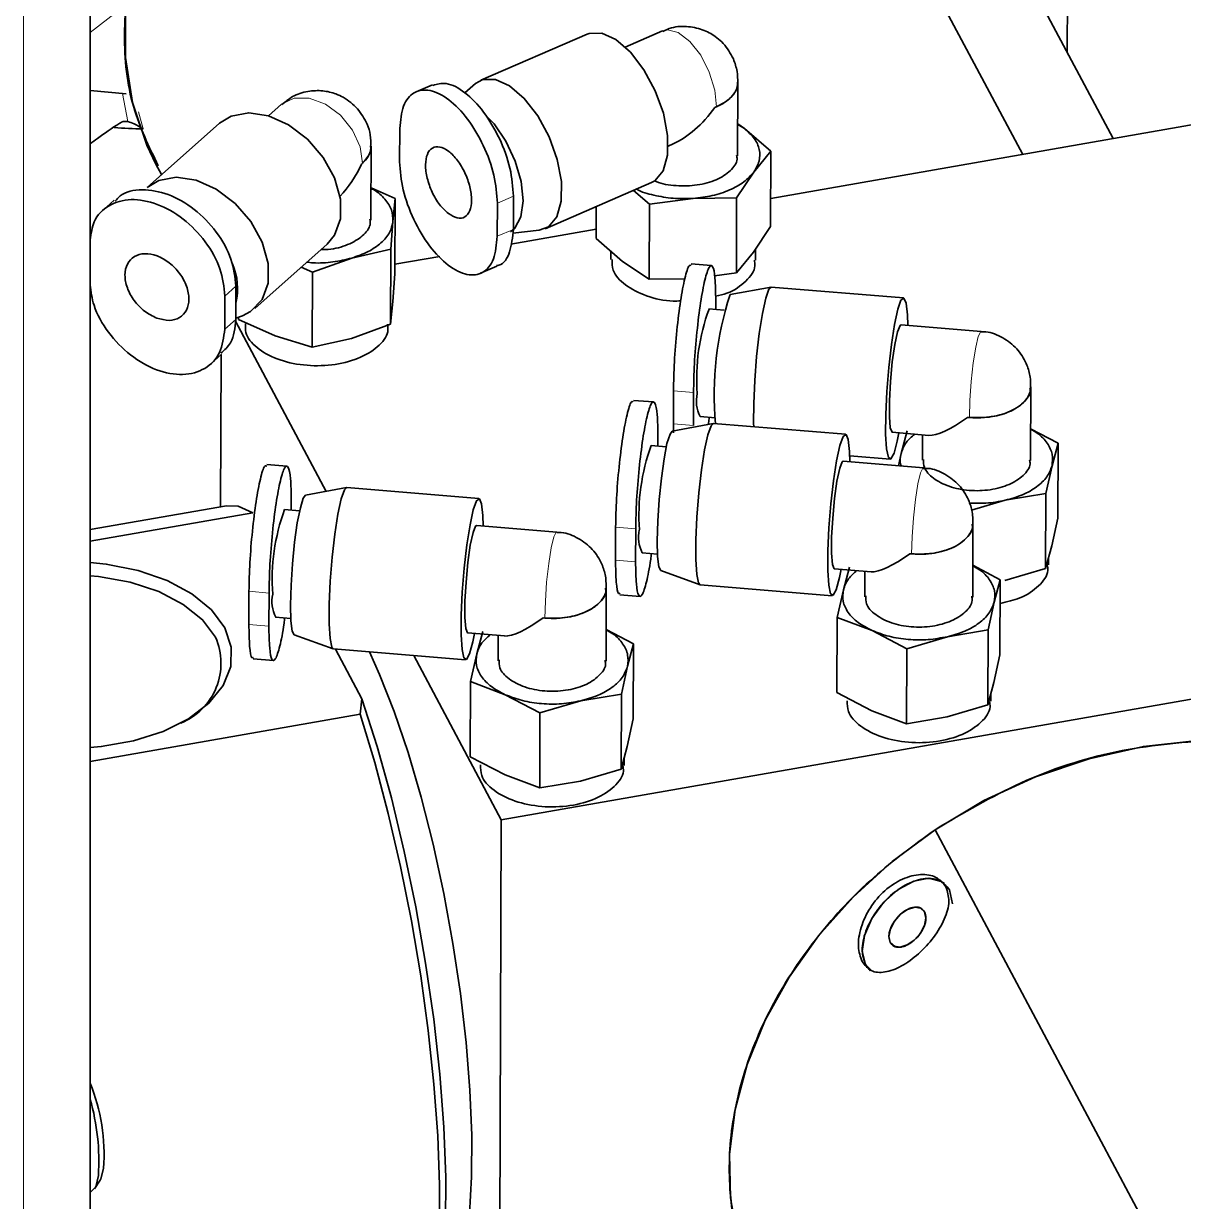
# Paper-space layout 'Blatt1' of a CAD drawing. Header units: millimetres. Extents: x 0 to 1189, y 0 to 841.
# Drawn here: x 1101.98 to 1114.16, y 517.33 to 529.7 of the extents above; entities that cross this region are included whole.
import ezdxf

# ---------------------------------------------------------------- set-up
doc = ezdxf.new("R2010")
doc.units = ezdxf.units.MM

psp = doc.layouts.new('Blatt1')

# ---------------------------------------------------------------- linework, layer by layer
at = {"color": 7, "linetype": 'Continuous', "lineweight": 35}
for p, q in [((1102.677, 348.096), (1102.677, 627.189)), ((1109.501, 533.903), (1112.473, 528.327)), ((1113.424, 528.493), (1111.311, 532.459)), ((1112.941, 529.4), (1112.944, 530.287)), ((1107.898, 529.591), (1106.781, 529.106)), ((1108.688, 529.625), (1108.298, 529.455)), ((1109.478, 528.312), (1109.48, 529.088)), ((1103.055, 528.965), (1102.677, 528.999)), ((1106.274, 529.06), (1106.103, 528.986)), ((1106.726, 529.072), (1106.613, 528.974)), ((1104.686, 528.854), (1104.549, 528.733)), ((1109.239, 528.82), (1109.255, 528.827)), ((1109.826, 527.863), (1115.142, 528.794)), ((1104.036, 528.656), (1103.275, 527.98)), ((1105.928, 528.251), (1105.929, 528.598)), ((1109.549, 528.6), (1109.479, 528.647)), ((1109.549, 528.6), (1109.479, 528.641)), ((1109.828, 528.36), (1109.549, 528.6)), ((1105.626, 527.638), (1105.629, 528.414)), ((1108.749, 528.415), (1108.801, 528.438)), ((1109.648, 528.142), (1109.828, 528.36)), ((1109.825, 527.571), (1109.828, 528.36)), ((1103.368, 528.226), (1103.427, 528.115)), ((1105.527, 528.226), (1105.537, 528.236)), ((1109.468, 527.87), (1109.648, 528.142)), ((1105.881, 527.863), (1105.627, 527.976)), ((1107.457, 527.547), (1108.574, 528.031)), ((1102.93, 527.846), (1102.814, 527.743)), ((1105.858, 527.624), (1105.881, 527.863)), ((1105.879, 527.074), (1105.881, 527.863)), ((1107.123, 527.54), (1107.124, 527.888)), ((1108.386, 527.949), (1108.551, 527.806)), ((1108.551, 527.806), (1109.01, 527.865)), ((1109.01, 527.865), (1109.468, 527.87)), ((1109.465, 527.082), (1109.468, 527.87)), ((1106.955, 527.814), (1106.953, 527.467)), ((1107.991, 527.444), (1107.993, 527.779)), ((1108.549, 527.018), (1108.551, 527.806)), ((1105.835, 527.331), (1105.858, 527.624)), ((1107.097, 527.386), (1107.992, 527.542)), ((1107.116, 527.5), (1107.395, 527.53)), ((1109.825, 527.571), (1109.645, 527.299)), ((1104.405, 526.709), (1105.165, 527.385)), ((1108.27, 527.204), (1107.991, 527.444)), ((1105.012, 527.09), (1105.424, 527.238)), ((1105.424, 527.238), (1105.835, 527.331)), ((1105.832, 526.543), (1105.835, 527.331)), ((1105.879, 527.173), (1106.35, 527.255)), ((1108.147, 527.31), (1108.147, 527.223)), ((1109.645, 527.299), (1109.465, 527.082)), ((1109.667, 527.217), (1109.667, 527.334)), ((1104.893, 527.144), (1105.012, 527.09)), ((1106.778, 527.079), (1106.949, 527.153)), ((1108.549, 527.018), (1108.27, 527.204)), ((1109.202, 527.16), (1108.99, 527.177)), ((1105.01, 526.302), (1105.012, 527.09)), ((1105.879, 527.074), (1105.855, 526.781)), ((1108.923, 527.022), (1108.549, 527.018)), ((1109.465, 527.082), (1109.235, 527.052)), ((1104.207, 526.595), (1104.208, 526.942)), ((1109.829, 526.934), (1109.399, 526.855)), ((1111.219, 526.82), (1109.832, 526.934)), ((1104.092, 526.84), (1104.091, 526.493)), ((1105.855, 526.781), (1105.832, 526.543)), ((1109.248, 526.798), (1109.248, 526.698)), ((1104.207, 526.606), (1104.276, 526.632)), ((1104.234, 526.593), (1104.234, 526.616)), ((1109.336, 526.691), (1109.177, 526.704)), ((1105.157, 524.788), (1104.203, 526.577)), ((1104.622, 526.421), (1104.234, 526.593)), ((1105.832, 526.543), (1105.421, 526.395)), ((1112.037, 526.468), (1111.196, 526.538)), ((1105.01, 526.302), (1104.622, 526.421)), ((1105.421, 526.395), (1105.01, 526.302)), ((1103.942, 526.125), (1104.058, 526.228)), ((1104.053, 526.224), (1104.047, 524.626)), ((1112.555, 525.111), (1112.558, 525.887)), ((1108.595, 525.727), (1108.383, 525.744)), ((1108.804, 525.845), (1108.803, 525.498)), ((1109.013, 525.48), (1109.015, 525.828)), ((1109.222, 525.501), (1108.792, 525.422)), ((1108.803, 525.498), (1108.806, 525.404)), ((1109.084, 525.574), (1109.243, 525.561)), ((1110.612, 525.387), (1109.225, 525.501)), ((1111.893, 525.565), (1111.913, 525.564)), ((1108.641, 525.365), (1108.641, 525.265)), ((1111.102, 525.408), (1111.487, 525.376)), ((1111.259, 525.424), (1111.196, 525.187)), ((1111.422, 525.382), (1111.421, 525.115)), ((1112.844, 525.293), (1112.556, 525.445)), ((1108.729, 525.257), (1108.57, 525.271)), ((1112.781, 525.057), (1112.844, 525.293)), ((1112.841, 524.505), (1112.844, 525.293)), ((1110.657, 525.16), (1111.079, 525.126)), ((1111.196, 525.187), (1111.167, 525.057)), ((1104.743, 525.053), (1104.531, 525.07)), ((1111.43, 525.035), (1110.588, 525.104)), ((1112.717, 524.766), (1112.781, 525.057)), ((1105.37, 524.827), (1104.94, 524.748)), ((1106.76, 524.713), (1105.373, 524.827)), ((1112.289, 524.694), (1112.717, 524.766)), ((1112.714, 523.978), (1112.717, 524.766)), ((1104.11, 524.637), (1102.677, 524.387)), ((1104.789, 524.691), (1104.789, 524.591)), ((1111.936, 524.59), (1112.289, 524.694)), ((1102.677, 524.264), (1104.386, 524.563)), ((1104.877, 524.584), (1104.718, 524.597)), ((1112.841, 524.505), (1112.778, 524.214)), ((1107.579, 524.361), (1106.737, 524.43)), ((1108.197, 524.412), (1108.196, 524.064)), ((1108.406, 524.047), (1108.408, 524.394)), ((1111.948, 523.677), (1111.95, 524.453)), ((1108.477, 524.141), (1108.636, 524.128)), ((1111.286, 524.132), (1111.306, 524.131)), ((1112.778, 524.214), (1112.714, 523.978)), ((1112.237, 523.86), (1111.949, 524.011)), ((1112.744, 524.016), (1112.744, 524.091)), ((1108.671, 523.955), (1109.083, 523.807)), ((1110.495, 523.975), (1110.88, 523.943)), ((1110.652, 523.991), (1110.589, 523.754)), ((1110.815, 523.948), (1110.814, 523.681)), ((1112.714, 523.978), (1112.286, 523.851)), ((1108.096, 523.003), (1108.099, 523.779)), ((1109.085, 523.807), (1110.472, 523.692)), ((1110.589, 523.754), (1110.525, 523.463)), ((1112.173, 523.624), (1112.237, 523.86)), ((1112.234, 523.072), (1112.237, 523.86)), ((1104.345, 523.738), (1104.344, 523.39)), ((1104.554, 523.373), (1104.556, 523.72)), ((1108.242, 523.702), (1108.454, 523.685)), ((1112.11, 523.333), (1112.173, 523.624)), ((1104.625, 523.467), (1104.784, 523.454)), ((1107.434, 523.458), (1107.454, 523.457)), ((1110.522, 522.675), (1110.525, 523.463)), ((1110.525, 523.463), (1110.89, 523.326)), ((1104.82, 523.281), (1105.231, 523.133)), ((1106.644, 523.301), (1107.028, 523.269)), ((1106.8, 523.317), (1106.737, 523.08)), ((1106.963, 523.274), (1106.963, 523.008)), ((1106.996, 521.336), (1118.083, 523.276)), ((1108.385, 523.186), (1108.097, 523.337)), ((1110.89, 523.326), (1111.254, 523.135)), ((1111.254, 523.135), (1111.682, 523.261)), ((1111.682, 523.261), (1112.11, 523.333)), ((1112.107, 522.544), (1112.11, 523.333)), ((1108.322, 522.95), (1108.385, 523.186)), ((1108.382, 522.398), (1108.385, 523.186)), ((1104.39, 523.028), (1104.602, 523.011)), ((1105.234, 523.133), (1106.62, 523.018)), ((1105.532, 522.61), (1105.254, 523.131)), ((1106.996, 521.336), (1106.076, 523.063)), ((1106.737, 523.08), (1106.673, 522.789)), ((1111.251, 522.346), (1111.254, 523.135)), ((1112.234, 523.072), (1112.17, 522.781)), ((1108.258, 522.659), (1108.322, 522.95)), ((1106.67, 522.001), (1106.673, 522.789)), ((1106.673, 522.789), (1107.038, 522.652)), ((1112.17, 522.781), (1112.107, 522.544)), ((1107.038, 522.652), (1107.402, 522.461)), ((1107.83, 522.587), (1108.258, 522.659)), ((1108.255, 521.87), (1108.258, 522.659)), ((1110.887, 522.483), (1110.522, 522.675)), ((1112.137, 522.583), (1112.137, 522.658)), ((1105.514, 522.446), (1105.532, 522.61)), ((1107.402, 522.461), (1107.83, 522.587)), ((1112.107, 522.544), (1111.679, 522.418)), ((1102.677, 521.95), (1105.514, 522.446)), ((1107.399, 521.672), (1107.402, 522.461)), ((1108.382, 522.398), (1108.319, 522.107)), ((1111.251, 522.346), (1110.887, 522.483)), ((1111.679, 522.418), (1111.251, 522.346)), ((1108.319, 522.107), (1108.255, 521.87)), ((1107.035, 521.81), (1106.67, 522.001)), ((1108.285, 521.909), (1108.286, 521.984)), ((1107.399, 521.672), (1107.035, 521.81)), ((1108.255, 521.87), (1107.827, 521.744)), ((1107.827, 521.744), (1107.399, 521.672)), ((1106.967, 513.166), (1106.996, 521.336)), ((1111.552, 521.233), (1113.954, 516.725)), ((1111.612, 520.7), (1111.611, 520.7)), ((1111.703, 520.602), (1111.736, 520.454)), ((1111.133, 520.005), (1111.082, 520.049)), ((1110.785, 519.849), (1110.822, 519.818)), ((1110.822, 519.818), (1110.874, 519.752)), ((1110.886, 519.754), (1110.822, 519.818)), ((1110.836, 519.785), (1110.836, 519.784)), ((1102.724, 517.463), (1102.782, 517.552)), ((1102.677, 517.432), (1102.686, 517.434))]:
    psp.add_line(p, q, dxfattribs=at)
at = {"color": 8, "linetype": 'Continuous', "lineweight": 18}
for p, q in [((1101.977, 347.928), (1101.977, 627.022)), ((1102.677, 529.607), (1103.08, 529.92)), ((1103.074, 528.673), (1103.015, 528.968)), ((1103.183, 528.774), (1103.232, 528.595)), ((1106.955, 527.814), (1107.124, 527.888)), ((1106.953, 527.467), (1107.123, 527.54)), ((1104.092, 526.84), (1104.208, 526.942)), ((1104.091, 526.493), (1104.207, 526.595)), ((1108.804, 525.845), (1109.015, 525.828)), ((1108.803, 525.498), (1109.013, 525.48)), ((1108.197, 524.412), (1108.408, 524.394)), ((1108.196, 524.064), (1108.406, 524.047)), ((1104.345, 523.738), (1104.556, 523.72)), ((1104.344, 523.39), (1104.554, 523.373))]:
    psp.add_line(p, q, dxfattribs=at)
at = {"color": 7, "linetype": 'Continuous', "lineweight": 35, "flags": 128}
for points in [[(1104.516, 532.613), (1104.157, 532.249), (1103.8, 531.802), (1103.506, 531.328), (1103.28, 530.837), (1103.127, 530.337), (1103.049, 529.837), (1103.047, 529.346), (1103.122, 528.873), (1103.272, 528.426), (1103.368, 528.226)], [(1108.574, 528.031), (1108.61, 528.051), (1108.697, 528.156), (1108.743, 528.319), (1108.743, 528.527), (1108.699, 528.759), (1108.613, 528.996), (1108.494, 529.216), (1108.352, 529.401), (1108.2, 529.533), (1108.051, 529.6), (1107.918, 529.598), (1107.898, 529.591)], [(1106.726, 529.072), (1106.802, 529.114), (1106.934, 529.116), (1107.083, 529.048), (1107.236, 528.916), (1107.378, 528.732), (1107.497, 528.511), (1107.582, 528.275), (1107.627, 528.042), (1107.626, 527.835), (1107.58, 527.672), (1107.493, 527.567), (1107.395, 527.53)], [(1105.165, 527.385), (1105.242, 527.478), (1105.306, 527.652), (1105.306, 527.859), (1105.244, 528.08), (1105.125, 528.296), (1104.959, 528.488), (1104.762, 528.638), (1104.549, 528.733), (1104.342, 528.765), (1104.157, 528.73), (1104.036, 528.656)], [(1106.838, 528.734), (1106.92, 528.647), (1107.043, 528.467), (1107.141, 528.258), (1107.203, 528.042), (1107.224, 527.84), (1107.202, 527.671), (1107.138, 527.551), (1107.094, 527.515)], [(1103.275, 527.98), (1103.397, 528.055), (1103.581, 528.089), (1103.789, 528.057), (1104.001, 527.962), (1104.199, 527.812), (1104.365, 527.621), (1104.484, 527.404), (1104.546, 527.183), (1104.545, 526.976), (1104.482, 526.802), (1104.361, 526.676), (1104.276, 526.632)], [(1109.832, 526.934), (1109.807, 526.911), (1109.773, 526.816), (1109.739, 526.656), (1109.706, 526.446), (1109.678, 526.204), (1109.658, 525.951), (1109.647, 525.711), (1109.646, 525.504), (1109.648, 525.466)], [(1111.172, 525.402), (1111.155, 525.316), (1111.121, 525.188), (1111.088, 525.129), (1111.062, 525.145), (1111.043, 525.234), (1111.033, 525.39), (1111.034, 525.597), (1111.045, 525.837), (1111.065, 526.09), (1111.093, 526.332), (1111.125, 526.542), (1111.16, 526.702), (1111.194, 526.796), (1111.224, 526.818), (1111.247, 526.765), (1111.261, 526.641), (1111.265, 526.532)], [(1111.102, 525.408), (1111.101, 525.408), (1111.082, 525.454), (1111.072, 525.57), (1111.073, 525.74), (1111.084, 525.942), (1111.103, 526.147), (1111.129, 526.33), (1111.158, 526.464), (1111.185, 526.531), (1111.196, 526.538)], [(1109.225, 525.501), (1109.2, 525.478), (1109.166, 525.383), (1109.132, 525.223), (1109.099, 525.013), (1109.071, 524.771), (1109.051, 524.518), (1109.04, 524.278), (1109.039, 524.071), (1109.049, 523.915), (1109.068, 523.826), (1109.085, 523.807)], [(1108.792, 525.422), (1108.768, 525.39), (1108.736, 525.29), (1108.705, 525.131), (1108.677, 524.928), (1108.654, 524.702), (1108.639, 524.475), (1108.633, 524.268), (1108.637, 524.103), (1108.651, 523.995), (1108.671, 523.955)], [(1110.565, 523.969), (1110.548, 523.883), (1110.513, 523.754), (1110.481, 523.696), (1110.455, 523.712), (1110.436, 523.801), (1110.426, 523.956), (1110.427, 524.163), (1110.438, 524.404), (1110.458, 524.656), (1110.486, 524.898), (1110.518, 525.109), (1110.553, 525.268), (1110.587, 525.363), (1110.617, 525.385), (1110.64, 525.332), (1110.654, 525.208), (1110.658, 525.099)], [(1110.495, 523.975), (1110.494, 523.975), (1110.475, 524.021), (1110.465, 524.137), (1110.466, 524.307), (1110.477, 524.508), (1110.496, 524.714), (1110.522, 524.896), (1110.551, 525.03), (1110.578, 525.098), (1110.588, 525.104)], [(1104.94, 524.748), (1104.916, 524.716), (1104.885, 524.616), (1104.853, 524.457), (1104.825, 524.254), (1104.802, 524.028), (1104.787, 523.801), (1104.781, 523.594), (1104.786, 523.429), (1104.799, 523.321), (1104.82, 523.281)], [(1105.373, 524.827), (1105.348, 524.804), (1105.315, 524.709), (1105.28, 524.549), (1105.247, 524.339), (1105.219, 524.097), (1105.199, 523.844), (1105.188, 523.604), (1105.187, 523.397), (1105.197, 523.241), (1105.216, 523.152), (1105.234, 523.133)], [(1104.386, 524.563), (1104.232, 524.633), (1104.11, 524.637)], [(1106.713, 523.295), (1106.696, 523.209), (1106.662, 523.081), (1106.63, 523.022), (1106.603, 523.038), (1106.584, 523.127), (1106.574, 523.282), (1106.575, 523.489), (1106.586, 523.73), (1106.606, 523.982), (1106.634, 524.225), (1106.667, 524.435), (1106.701, 524.594), (1106.735, 524.689), (1106.765, 524.711), (1106.788, 524.658), (1106.802, 524.534), (1106.806, 524.425)], [(1106.644, 523.301), (1106.642, 523.301), (1106.623, 523.347), (1106.613, 523.463), (1106.614, 523.633), (1106.625, 523.834), (1106.644, 524.04), (1106.67, 524.222), (1106.699, 524.356), (1106.726, 524.424), (1106.737, 524.43)], [(1102.677, 524.042), (1102.845, 524.024), (1103.181, 523.957), (1103.486, 523.851), (1103.746, 523.711), (1103.951, 523.543), (1104.09, 523.354)], [(1103.994, 523.256), (1103.857, 523.439), (1103.655, 523.601), (1103.398, 523.735), (1103.097, 523.834), (1102.766, 523.893), (1102.677, 523.902)], [(1104.09, 523.354), (1104.159, 523.153), (1104.153, 522.948), (1104.074, 522.748), (1103.924, 522.563), (1103.711, 522.4), (1103.443, 522.266), (1103.132, 522.167), (1102.793, 522.107), (1102.677, 522.097)], [(1106.317, 516.124), (1106.375, 516.181), (1106.474, 516.34), (1106.556, 516.566), (1106.618, 516.853), (1106.661, 517.196), (1106.684, 517.589), (1106.685, 518.026), (1106.666, 518.498), (1106.626, 518.997), (1106.566, 519.514), (1106.487, 520.04), (1106.391, 520.565), (1106.279, 521.081), (1106.154, 521.577), (1106.017, 522.045), (1105.871, 522.477), (1105.718, 522.865), (1105.612, 523.102)], [(1105.532, 522.61), (1105.692, 522.107), (1105.841, 521.57), (1105.977, 521.005), (1106.098, 520.423), (1106.201, 519.833), (1106.286, 519.245), (1106.35, 518.667), (1106.393, 518.11), (1106.413, 517.583), (1106.411, 517.093), (1106.387, 516.65), (1106.341, 516.26), (1106.274, 515.929), (1106.186, 515.663), (1106.097, 515.491)], [(1105.765, 515.181), (1105.786, 515.186), (1105.917, 515.256), (1106.034, 515.396), (1106.134, 515.603), (1106.216, 515.874), (1106.28, 516.205), (1106.323, 516.591), (1106.345, 517.027), (1106.347, 517.505), (1106.328, 518.019), (1106.288, 518.562), (1106.228, 519.124), (1106.149, 519.698), (1106.051, 520.276), (1105.938, 520.847), (1105.809, 521.405), (1105.667, 521.941), (1105.514, 522.446)], [(1117.662, 520.542), (1117.477, 520.841), (1117.172, 521.201), (1116.806, 521.512), (1116.386, 521.768), (1115.917, 521.965), (1115.409, 522.099), (1114.871, 522.168), (1114.311, 522.171), (1113.741, 522.108), (1113.17, 521.98), (1112.608, 521.789), (1112.066, 521.539), (1111.552, 521.233)], [(1111.552, 521.233), (1111.101, 520.899), (1110.691, 520.526), (1110.328, 520.119), (1110.019, 519.686), (1109.767, 519.233), (1109.577, 518.767), (1109.452, 518.296), (1109.394, 517.827), (1109.404, 517.367), (1109.481, 516.924), (1109.625, 516.505), (1109.72, 516.309)], [(1111.65, 520.667), (1111.616, 520.691), (1111.486, 520.723), (1111.33, 520.692), (1111.165, 520.604), (1111.012, 520.468), (1110.889, 520.3), (1110.811, 520.122), (1110.788, 519.954), (1110.822, 519.818)], [(1111.082, 520.049), (1111.068, 520.113), (1111.083, 520.192), (1111.126, 520.273), (1111.19, 520.345), (1111.264, 520.396), (1111.339, 520.419), (1111.401, 520.41), (1111.443, 520.37)], [(1111.443, 520.37), (1111.457, 520.306), (1111.441, 520.227), (1111.398, 520.146), (1111.334, 520.074), (1111.26, 520.023), (1111.186, 520), (1111.123, 520.009), (1111.082, 520.049)], [(1102.686, 517.434), (1102.688, 517.434), (1102.735, 517.484), (1102.764, 517.602)], [(1102.818, 517.675), (1102.79, 517.566), (1102.782, 517.552)]]:
    psp.add_lwpolyline(points, dxfattribs=at)
at = {"color": 8, "linetype": 'Continuous', "lineweight": 18, "flags": 128}
for points in [[(1109.255, 528.827), (1109.239, 529.003), (1109.181, 529.192), (1109.09, 529.37), (1108.976, 529.514), (1108.855, 529.607), (1108.741, 529.636), (1108.688, 529.625)], [(1105.537, 528.236), (1105.514, 528.408), (1105.433, 528.582), (1105.306, 528.738), (1105.148, 528.855), (1104.979, 528.918), (1104.821, 528.92), (1104.693, 528.86), (1104.686, 528.854)], [(1111.913, 525.564), (1111.918, 525.743), (1111.931, 525.942), (1111.953, 526.137), (1111.979, 526.302), (1112.006, 526.416), (1112.032, 526.467), (1112.037, 526.468)], [(1111.306, 524.131), (1111.31, 524.31), (1111.324, 524.509), (1111.346, 524.703), (1111.372, 524.868), (1111.399, 524.983), (1111.425, 525.033), (1111.43, 525.035)], [(1107.454, 523.457), (1107.459, 523.636), (1107.472, 523.835), (1107.494, 524.029), (1107.52, 524.194), (1107.547, 524.309), (1107.573, 524.359), (1107.579, 524.361)]]:
    psp.add_lwpolyline(points, dxfattribs=at)
at = {"color": 7, "linetype": 'Continuous', "lineweight": 35}
for centre, radius, start, end in [((1103.435, 536.263), 7.671, 266.2162, 268.4873), ((1103.567, 526.919), 0.658, 346.53, 23.2897), ((1112.617, 525.808), 3.384, 161.9765, 185.2436), ((1111.21, 525.966), 2.162, 160.0589, 183.9942), ((1109.398, 525.738), 0.353, 167.2517, 207.5514), ((1110.603, 524.533), 2.162, 160.0589, 183.9942), ((1106.751, 523.859), 2.162, 160.0589, 183.9942), ((1108.79, 524.304), 0.353, 167.2517, 207.5514), ((1104.939, 523.63), 0.353, 167.2517, 207.5514), ((1103.371, 522.982), 0.68, 292.4732, 23.6828), ((1100.775, 517.815), 2.048, 356.092, 21.7136), ((1100.425, 517.753), 2.343, 356.3254, 16.0678)]:
    psp.add_arc(centre, radius, start, end, dxfattribs=at)
for centre, major_axis, ratio, start_param, end_param in [((1108.914, 529.105), (0.44, 0.668), 0.536641, 3.828904, 4.639371), ((1105.062, 528.431), (0.329, 0.729), 0.634971, 4.195135, 4.718288), ((1111.991, 525.903), (0.552, 0.507), 0.266474, 3.383093, 4.299784), ((1111.384, 524.47), (0.552, 0.507), 0.266474, 3.383093, 4.299784), ((1107.532, 523.796), (0.552, 0.507), 0.266474, 3.383093, 4.299784)]:
    psp.add_ellipse(centre, major_axis=major_axis, ratio=ratio, start_param=start_param, end_param=end_param, dxfattribs=at)
for points, knots in [([(1104.519, 532.607), (1104.315, 532.404), (1103.882, 531.974), (1103.414, 531.212), (1103.107, 530.396), (1103.008, 529.585), (1103.087, 528.836), (1103.294, 528.409), (1103.392, 528.209)], [0, 0, 0, 0, 0.156918, 0.331928, 0.506938, 0.677838, 0.848738, 1, 1, 1, 1]), ([(1109.434, 529.33), (1109.402, 529.388), (1109.355, 529.472), (1109.245, 529.569), (1109.125, 529.639), (1108.961, 529.677), (1108.807, 529.673), (1108.722, 529.632), (1108.691, 529.618)], [0, 0, 0, 0, 0.219796, 0.321589, 0.494479, 0.683621, 0.88624, 1, 1, 1, 1]), ([(1109.48, 529.078), (1109.479, 529.119), (1109.479, 529.205), (1109.449, 529.287), (1109.434, 529.33)], [0, 0, 0, 0, 0.467986, 1, 1, 1, 1]), ([(1107.124, 527.888), (1107.117, 527.984), (1107.102, 528.178), (1106.984, 528.5), (1106.815, 528.784), (1106.615, 528.99), (1106.42, 529.094), (1106.321, 529.065), (1106.276, 529.052)], [0, 0, 0, 0, 0.171015, 0.342031, 0.513046, 0.684061, 0.855077, 1, 1, 1, 1]), ([(1109.239, 528.82), (1109.269, 528.834), (1109.329, 528.861), (1109.398, 528.913), (1109.448, 528.972), (1109.477, 529.031), (1109.478, 529.07), (1109.478, 529.086)], [0, 0, 0, 0, 0.209878, 0.419756, 0.629633, 0.839511, 1, 1, 1, 1]), ([(1109.255, 528.827), (1109.308, 528.855), (1109.389, 528.899), (1109.45, 528.977), (1109.477, 529.032), (1109.477, 529.066), (1109.477, 529.078)], [0, 0, 0, 0, 0.419386, 0.647676, 0.875754, 1, 1, 1, 1]), ([(1105.486, 528.807), (1105.438, 528.851), (1105.37, 528.915), (1105.242, 528.972), (1105.116, 529.002), (1104.959, 528.995), (1104.806, 528.948), (1104.726, 528.881), (1104.69, 528.851)], [0, 0, 0, 0, 0.217, 0.311944, 0.472908, 0.648814, 0.841997, 1, 1, 1, 1]), ([(1105.623, 528.404), (1105.624, 528.447), (1105.626, 528.529), (1105.584, 528.671), (1105.523, 528.755), (1105.486, 528.807)], [0, 0, 0, 0, 0.294365, 0.558969, 1, 1, 1, 1]), ([(1102.987, 528.656), (1102.906, 528.602), (1102.795, 528.529), (1102.702, 528.458), (1102.677, 528.439)], [0, 0, 0, 0, 0.732074, 1, 1, 1, 1]), ([(1103.074, 528.673), (1103.051, 528.675), (1103.022, 528.677), (1102.993, 528.659), (1102.987, 528.656)], [0, 0, 0, 0, 0.795757, 1, 1, 1, 1]), ([(1103.074, 528.673), (1103.094, 528.666), (1103.14, 528.65), (1103.199, 528.615), (1103.232, 528.595)], [0, 0, 0, 0, 0.446545, 1, 1, 1, 1]), ([(1105.527, 528.226), (1105.547, 528.245), (1105.587, 528.282), (1105.618, 528.345), (1105.632, 528.389), (1105.628, 528.412), (1105.628, 528.412)], [0, 0, 0, 0, 0.330516, 0.661032, 0.991547, 1, 1, 1, 1]), ([(1105.537, 528.236), (1105.571, 528.273), (1105.619, 528.326), (1105.625, 528.385), (1105.626, 528.404)], [0, 0, 0, 0, 0.6893557, 1, 1, 1, 1]), ([(1108.606, 528.052), (1108.612, 528.048), (1108.672, 528.016), (1108.835, 527.994), (1109.056, 527.998), (1109.263, 528.055), (1109.409, 528.152), (1109.481, 528.249), (1109.47, 528.306), (1109.468, 528.321)], [0, 0, 0, 0, 0.020362, 0.203646, 0.38693, 0.570214, 0.753498, 0.936782, 1, 1, 1, 1]), ([(1105.858, 527.624), (1105.857, 527.665), (1105.853, 527.745), (1105.777, 527.859), (1105.698, 527.936), (1105.636, 527.966), (1105.627, 527.97)], [0, 0, 0, 0, 0.316263, 0.632526, 0.948789, 1, 1, 1, 1]), ([(1108.416, 527.962), (1108.417, 527.962), (1108.467, 527.932), (1108.599, 527.896), (1108.799, 527.86), (1108.94, 527.863), (1109.01, 527.865)], [0, 0, 0, 0, 0.007338, 0.338225, 0.669113, 1, 1, 1, 1]), ([(1102.677, 527.429), (1102.686, 527.496), (1102.708, 527.65), (1102.865, 527.805), (1103.1, 527.872), (1103.381, 527.82), (1103.662, 527.661), (1103.897, 527.418), (1104.061, 527.125), (1104.082, 526.935), (1104.092, 526.84)], [0, 0, 0, 0, 0.100643, 0.229123, 0.357602, 0.486082, 0.614561, 0.743041, 0.87152, 1, 1, 1, 1]), ([(1104.208, 526.942), (1104.198, 527.037), (1104.177, 527.227), (1104.012, 527.52), (1103.777, 527.763), (1103.496, 527.924), (1103.22, 527.97), (1103.021, 527.934), (1102.956, 527.855), (1102.94, 527.835)], [0, 0, 0, 0, 0.1579209, 0.3158419, 0.4737628, 0.6316838, 0.7896047, 0.9475257, 1, 1, 1, 1]), ([(1105.102, 527.329), (1105.128, 527.329), (1105.227, 527.327), (1105.39, 527.375), (1105.544, 527.466), (1105.625, 527.566), (1105.617, 527.628), (1105.615, 527.647)], [0, 0, 0, 0, 0.090294, 0.353469, 0.616644, 0.87982, 1, 1, 1, 1]), ([(1106.946, 527.16), (1106.954, 527.161), (1107.019, 527.168), (1107.096, 527.292), (1107.114, 527.457), (1107.123, 527.54)], [0, 0, 0, 0, 0.070878, 0.535439, 1, 1, 1, 1]), ([(1104.952, 527.196), (1104.974, 527.193), (1105.065, 527.182), (1105.23, 527.193), (1105.359, 527.223), (1105.424, 527.238)], [0, 0, 0, 0, 0.139159, 0.569579, 1, 1, 1, 1]), ([(1108.16, 527.223), (1108.16, 527.186), (1108.158, 527.09), (1108.288, 526.95), (1108.512, 526.837), (1108.729, 526.781), (1108.854, 526.787), (1108.879, 526.789)], [0, 0, 0, 0, 0.167395, 0.422929, 0.678463, 0.933996, 1, 1, 1, 1]), ([(1108.989, 527.161), (1108.983, 527.164), (1108.964, 527.171), (1108.923, 527.039), (1108.877, 526.799), (1108.838, 526.483), (1108.81, 526.14), (1108.806, 525.943), (1108.804, 525.845)], [0, 0, 0, 0, 0.10334, 0.282672, 0.462004, 0.641336, 0.820668, 1, 1, 1, 1]), ([(1109.247, 526.837), (1109.288, 526.846), (1109.421, 526.878), (1109.573, 526.993), (1109.671, 527.12), (1109.657, 527.197), (1109.654, 527.217)], [0, 0, 0, 0, 0.159314, 0.517828, 0.876341, 1, 1, 1, 1]), ([(1104.091, 526.493), (1104.08, 526.406), (1104.058, 526.232), (1103.892, 526.063), (1103.656, 525.997), (1103.375, 526.048), (1103.094, 526.207), (1102.86, 526.45), (1102.706, 526.72), (1102.686, 526.886), (1102.677, 526.958)], [0, 0, 0, 0, 0.128994, 0.257988, 0.386981, 0.515975, 0.644969, 0.773963, 0.902956, 1, 1, 1, 1]), ([(1104.048, 526.238), (1104.087, 526.272), (1104.184, 526.356), (1104.198, 526.506), (1104.207, 526.595)], [0, 0, 0, 0, 0.400378, 1, 1, 1, 1]), ([(1104.31, 526.549), (1104.307, 526.518), (1104.301, 526.429), (1104.417, 526.292), (1104.631, 526.17), (1104.915, 526.104), (1105.218, 526.106), (1105.499, 526.175), (1105.706, 526.3), (1105.814, 526.434), (1105.804, 526.517), (1105.801, 526.543)], [0, 0, 0, 0, 0.0679181, 0.1929181, 0.3179181, 0.4429181, 0.5679181, 0.6929181, 0.8179181, 0.9429181, 1, 1, 1, 1]), ([(1112.556, 525.857), (1112.556, 525.906), (1112.557, 526), (1112.509, 526.149), (1112.418, 526.293), (1112.268, 526.407), (1112.132, 526.465), (1112.053, 526.463), (1112.037, 526.462)], [0, 0, 0, 0, 0.166738, 0.314524, 0.52099, 0.732421, 0.94512, 1, 1, 1, 1]), ([(1111.893, 525.565), (1111.931, 525.563), (1112.006, 525.558), (1112.12, 525.567), (1112.228, 525.587), (1112.327, 525.62), (1112.412, 525.664), (1112.48, 525.717), (1112.528, 525.777), (1112.555, 525.834), (1112.555, 525.87), (1112.555, 525.885)], [0, 0, 0, 0, 0.115251, 0.230502, 0.345754, 0.461005, 0.576256, 0.691507, 0.806759, 0.92201, 1, 1, 1, 1]), ([(1111.913, 525.564), (1111.985, 525.562), (1112.095, 525.56), (1112.236, 525.59), (1112.335, 525.624), (1112.421, 525.669), (1112.504, 525.739), (1112.559, 525.812), (1112.55, 525.865), (1112.549, 525.877)], [0, 0, 0, 0, 0.223684, 0.345444, 0.467092, 0.588852, 0.710499, 0.934183, 1, 1, 1, 1]), ([(1108.382, 525.728), (1108.375, 525.731), (1108.357, 525.738), (1108.316, 525.606), (1108.27, 525.365), (1108.231, 525.049), (1108.203, 524.706), (1108.199, 524.51), (1108.197, 524.412)], [0, 0, 0, 0, 0.10334, 0.282672, 0.462004, 0.641336, 0.820668, 1, 1, 1, 1]), ([(1109.18, 525.566), (1109.177, 525.546), (1109.174, 525.517), (1109.17, 525.497), (1109.169, 525.491)], [0, 0, 0, 0, 0.7071677, 1, 1, 1, 1]), ([(1111.338, 525.389), (1111.306, 525.361), (1111.235, 525.3), (1111.21, 525.227), (1111.196, 525.187)], [0, 0, 0, 0, 0.451597, 1, 1, 1, 1]), ([(1112.781, 525.057), (1112.785, 525.097), (1112.794, 525.178), (1112.736, 525.295), (1112.656, 525.386), (1112.58, 525.427), (1112.556, 525.44)], [0, 0, 0, 0, 0.287434, 0.574868, 0.862302, 1, 1, 1, 1]), ([(1111.196, 525.187), (1111.187, 525.147), (1111.178, 525.101), (1111.198, 525.058), (1111.2, 525.054)], [0, 0, 0, 0, 0.899566, 1, 1, 1, 1]), ([(1111.431, 525.124), (1111.431, 525.096), (1111.43, 525.025), (1111.527, 524.921), (1111.693, 524.834), (1111.908, 524.79), (1112.134, 524.797), (1112.34, 524.854), (1112.486, 524.951), (1112.558, 525.048), (1112.548, 525.105), (1112.545, 525.12)], [0, 0, 0, 0, 0.081885, 0.206885, 0.331885, 0.456885, 0.581885, 0.706885, 0.831885, 0.956885, 1, 1, 1, 1]), ([(1104.531, 525.054), (1104.524, 525.057), (1104.505, 525.064), (1104.464, 524.932), (1104.419, 524.691), (1104.379, 524.375), (1104.352, 524.032), (1104.347, 523.836), (1104.345, 523.738)], [0, 0, 0, 0, 0.10334, 0.282672, 0.462004, 0.641336, 0.820668, 1, 1, 1, 1]), ([(1111.949, 524.424), (1111.949, 524.473), (1111.95, 524.567), (1111.902, 524.716), (1111.811, 524.86), (1111.661, 524.973), (1111.525, 525.032), (1111.446, 525.029), (1111.429, 525.029)], [0, 0, 0, 0, 0.166738, 0.314524, 0.52099, 0.732421, 0.94512, 1, 1, 1, 1]), ([(1111.913, 524.665), (1111.971, 524.663), (1112.1, 524.658), (1112.222, 524.681), (1112.289, 524.694)], [0, 0, 0, 0, 0.454778, 1, 1, 1, 1]), ([(1111.286, 524.132), (1111.324, 524.13), (1111.399, 524.124), (1111.513, 524.133), (1111.621, 524.154), (1111.72, 524.187), (1111.805, 524.231), (1111.873, 524.284), (1111.921, 524.343), (1111.948, 524.4), (1111.948, 524.437), (1111.948, 524.452)], [0, 0, 0, 0, 0.115251, 0.230502, 0.345754, 0.461005, 0.576256, 0.691507, 0.806759, 0.92201, 1, 1, 1, 1]), ([(1111.306, 524.131), (1111.378, 524.129), (1111.488, 524.127), (1111.629, 524.156), (1111.728, 524.191), (1111.813, 524.236), (1111.897, 524.306), (1111.952, 524.379), (1111.943, 524.432), (1111.942, 524.444)], [0, 0, 0, 0, 0.223684, 0.345444, 0.467092, 0.588852, 0.710499, 0.934183, 1, 1, 1, 1]), ([(1108.097, 523.75), (1108.097, 523.799), (1108.098, 523.893), (1108.05, 524.042), (1107.959, 524.186), (1107.809, 524.299), (1107.673, 524.358), (1107.594, 524.355), (1107.578, 524.355)], [0, 0, 0, 0, 0.166738, 0.314524, 0.52099, 0.732421, 0.94512, 1, 1, 1, 1]), ([(1108.573, 524.133), (1108.57, 524.114), (1108.555, 523.991), (1108.52, 523.823), (1108.475, 523.682), (1108.437, 523.677), (1108.411, 523.796), (1108.408, 523.963), (1108.406, 524.047)], [0, 0, 0, 0, 0.035722, 0.228577, 0.421433, 0.614289, 0.807144, 1, 1, 1, 1]), ([(1108.196, 524.064), (1108.197, 523.982), (1108.2, 523.818), (1108.22, 523.704), (1108.239, 523.715), (1108.244, 523.718)], [0, 0, 0, 0, 0.412584, 0.825168, 1, 1, 1, 1]), ([(1112.173, 523.624), (1112.178, 523.664), (1112.187, 523.745), (1112.129, 523.862), (1112.048, 523.952), (1111.973, 523.993), (1111.949, 524.007)], [0, 0, 0, 0, 0.287434, 0.574868, 0.862302, 1, 1, 1, 1]), ([(1112.236, 523.611), (1112.308, 523.627), (1112.474, 523.665), (1112.651, 523.791), (1112.748, 523.919), (1112.734, 523.996), (1112.731, 524.016)], [0, 0, 0, 0, 0.248275, 0.568851, 0.889427, 1, 1, 1, 1]), ([(1110.731, 523.955), (1110.699, 523.928), (1110.628, 523.866), (1110.603, 523.794), (1110.589, 523.754)], [0, 0, 0, 0, 0.451597, 1, 1, 1, 1]), ([(1107.434, 523.458), (1107.472, 523.456), (1107.548, 523.451), (1107.661, 523.459), (1107.769, 523.48), (1107.868, 523.513), (1107.953, 523.557), (1108.022, 523.61), (1108.07, 523.669), (1108.096, 523.726), (1108.096, 523.763), (1108.096, 523.778)], [0, 0, 0, 0, 0.115251, 0.230502, 0.345754, 0.461005, 0.576256, 0.691507, 0.806759, 0.92201, 1, 1, 1, 1]), ([(1107.454, 523.457), (1107.526, 523.455), (1107.636, 523.453), (1107.777, 523.482), (1107.876, 523.517), (1107.962, 523.562), (1108.045, 523.632), (1108.1, 523.705), (1108.092, 523.758), (1108.09, 523.77)], [0, 0, 0, 0, 0.223684, 0.345444, 0.467092, 0.588852, 0.710499, 0.934183, 1, 1, 1, 1]), ([(1110.824, 523.691), (1110.824, 523.663), (1110.823, 523.592), (1110.919, 523.488), (1111.086, 523.4), (1111.301, 523.357), (1111.527, 523.364), (1111.733, 523.421), (1111.879, 523.518), (1111.951, 523.615), (1111.94, 523.672), (1111.938, 523.687)], [0, 0, 0, 0, 0.081885, 0.206885, 0.331885, 0.456885, 0.581885, 0.706885, 0.831885, 0.956885, 1, 1, 1, 1]), ([(1104.344, 523.39), (1104.346, 523.308), (1104.349, 523.144), (1104.368, 523.03), (1104.387, 523.041), (1104.392, 523.044)], [0, 0, 0, 0, 0.412584, 0.825168, 1, 1, 1, 1]), ([(1104.721, 523.459), (1104.718, 523.44), (1104.704, 523.317), (1104.668, 523.149), (1104.623, 523.008), (1104.585, 523.003), (1104.559, 523.122), (1104.556, 523.289), (1104.554, 523.373)], [0, 0, 0, 0, 0.035722, 0.228577, 0.421433, 0.614289, 0.807144, 1, 1, 1, 1]), ([(1106.879, 523.281), (1106.847, 523.254), (1106.776, 523.192), (1106.751, 523.12), (1106.737, 523.08)], [0, 0, 0, 0, 0.451597, 1, 1, 1, 1]), ([(1108.322, 522.95), (1108.326, 522.99), (1108.335, 523.071), (1108.277, 523.188), (1108.197, 523.278), (1108.121, 523.32), (1108.097, 523.333)], [0, 0, 0, 0, 0.2874341, 0.5748682, 0.8623024, 1, 1, 1, 1]), ([(1106.972, 523.017), (1106.972, 522.989), (1106.971, 522.918), (1107.068, 522.814), (1107.234, 522.726), (1107.45, 522.683), (1107.675, 522.69), (1107.881, 522.747), (1108.027, 522.844), (1108.099, 522.941), (1108.089, 522.998), (1108.086, 523.013)], [0, 0, 0, 0, 0.081885, 0.206885, 0.331885, 0.456885, 0.581885, 0.706885, 0.831885, 0.956885, 1, 1, 1, 1]), ([(1110.63, 522.589), (1110.63, 522.551), (1110.629, 522.456), (1110.758, 522.316), (1110.982, 522.199), (1111.27, 522.141), (1111.573, 522.15), (1111.849, 522.226), (1112.045, 522.356), (1112.141, 522.486), (1112.127, 522.563), (1112.124, 522.582)], [0, 0, 0, 0, 0.081885, 0.206885, 0.331885, 0.456885, 0.581885, 0.706885, 0.831885, 0.956885, 1, 1, 1, 1]), ([(1111.552, 521.233), (1111.848, 521.409), (1112.449, 521.764), (1113.454, 522.093), (1114.125, 522.149), (1114.459, 522.176)], [0, 0, 0, 0, 0.328028, 0.665156, 1, 1, 1, 1]), ([(1106.778, 521.915), (1106.778, 521.877), (1106.777, 521.782), (1106.906, 521.642), (1107.13, 521.525), (1107.418, 521.467), (1107.721, 521.476), (1107.997, 521.552), (1108.193, 521.682), (1108.289, 521.812), (1108.276, 521.889), (1108.272, 521.909)], [0, 0, 0, 0, 0.081885, 0.206885, 0.331885, 0.456885, 0.581885, 0.706885, 0.831885, 0.956885, 1, 1, 1, 1]), ([(1109.762, 516.269), (1109.716, 516.341), (1109.55, 516.605), (1109.41, 517.148), (1109.366, 517.878), (1109.511, 518.652), (1109.777, 519.289), (1110.069, 519.775), (1110.401, 520.228), (1110.877, 520.741), (1111.331, 521.072), (1111.552, 521.233)], [0, 0, 0, 0, 0.049475, 0.182317, 0.320681, 0.461982, 0.603282, 0.672545, 0.741824, 0.874666, 1, 1, 1, 1]), ([(1110.785, 519.849), (1110.768, 519.899), (1110.733, 519.998), (1110.766, 520.208), (1110.863, 520.419), (1111.019, 520.602), (1111.21, 520.727), (1111.404, 520.775), (1111.574, 520.747), (1111.635, 520.671), (1111.666, 520.633)], [0, 0, 0, 0, 0.124975, 0.25, 0.375024, 0.5, 0.624976, 0.75, 0.875025, 1, 1, 1, 1]), ([(1110.785, 519.849), (1110.768, 519.899), (1110.733, 519.998), (1110.766, 520.208), (1110.863, 520.419), (1111.019, 520.602), (1111.21, 520.727), (1111.404, 520.775), (1111.574, 520.747), (1111.635, 520.671), (1111.666, 520.633)], [0, 0, 0, 0, 0.124975, 0.25, 0.375024, 0.5, 0.624976, 0.75, 0.875025, 1, 1, 1, 1]), ([(1110.822, 519.818), (1110.805, 519.864), (1110.78, 519.937), (1110.794, 520.063), (1110.823, 520.166), (1110.87, 520.272), (1110.951, 520.403), (1111.081, 520.549), (1111.233, 520.654), (1111.357, 520.705), (1111.45, 520.724), (1111.535, 520.722), (1111.631, 520.694), (1111.674, 520.638), (1111.703, 520.602)], [0, 0, 0, 0, 0.119721, 0.184832, 0.25, 0.315111, 0.380279, 0.5, 0.619721, 0.684832, 0.75, 0.815111, 0.880279, 1, 1, 1, 1]), ([(1111.666, 520.633), (1111.682, 520.584), (1111.713, 520.487), (1111.66, 520.295), (1111.544, 520.1), (1111.381, 519.923), (1111.198, 519.791), (1111.022, 519.727), (1110.872, 519.738), (1110.814, 519.812), (1110.785, 519.849)], [0, 0, 0, 0, 0.124975, 0.25, 0.375024, 0.5, 0.624976, 0.75, 0.875025, 1, 1, 1, 1]), ([(1111.666, 520.633), (1111.682, 520.584), (1111.713, 520.487), (1111.66, 520.295), (1111.544, 520.1), (1111.381, 519.923), (1111.198, 519.791), (1111.022, 519.727), (1110.872, 519.738), (1110.814, 519.812), (1110.785, 519.849)], [0, 0, 0, 0, 0.124975, 0.25, 0.375024, 0.5, 0.624976, 0.75, 0.875025, 1, 1, 1, 1]), ([(1111.443, 520.37), (1111.431, 520.385), (1111.413, 520.408), (1111.374, 520.42), (1111.339, 520.421), (1111.301, 520.413), (1111.25, 520.392), (1111.188, 520.349), (1111.135, 520.289), (1111.101, 520.235), (1111.082, 520.192), (1111.07, 520.149), (1111.065, 520.098), (1111.075, 520.068), (1111.082, 520.049)], [0, 0, 0, 0, 0.119721, 0.184791, 0.25, 0.31507, 0.380279, 0.5, 0.619721, 0.684791, 0.75, 0.81507, 0.880279, 1, 1, 1, 1]), ([(1111.082, 520.049), (1111.093, 520.034), (1111.111, 520.011), (1111.15, 519.999), (1111.185, 519.999), (1111.223, 520.007), (1111.274, 520.028), (1111.336, 520.071), (1111.389, 520.13), (1111.423, 520.184), (1111.442, 520.227), (1111.454, 520.27), (1111.46, 520.321), (1111.449, 520.351), (1111.443, 520.37)], [0, 0, 0, 0, 0.1197215, 0.1847911, 0.2499999, 0.3150696, 0.3802785, 0.5, 0.6197215, 0.6847911, 0.7499999, 0.8150696, 0.8802785, 1, 1, 1, 1])]:
    psp.add_open_spline(points, degree=3, knots=knots, dxfattribs=at)
for points in [[(1105.929, 528.598), (1105.937, 528.683), (1105.953, 528.853), (1106.073, 528.994), (1106.243, 529.019), (1106.445, 528.919), (1106.646, 528.71), (1106.815, 528.426), (1106.933, 528.104), (1106.947, 527.911), (1106.955, 527.814)], [(1109.648, 528.142), (1109.67, 528.18), (1109.715, 528.257), (1109.713, 528.379), (1109.663, 528.498), (1109.587, 528.566), (1109.549, 528.6)], [(1106.44, 527.706), (1106.409, 527.735), (1106.345, 527.793), (1106.265, 527.93), (1106.212, 528.079), (1106.194, 528.222), (1106.213, 528.336), (1106.267, 528.403), (1106.348, 528.415), (1106.443, 528.368), (1106.537, 528.27), (1106.617, 528.136), (1106.671, 527.986), (1106.689, 527.843), (1106.67, 527.729), (1106.616, 527.662), (1106.535, 527.648), (1106.472, 527.686), (1106.44, 527.706)], [(1106.953, 527.467), (1106.945, 527.382), (1106.929, 527.212), (1106.81, 527.071), (1106.64, 527.046), (1106.438, 527.146), (1106.237, 527.355), (1106.068, 527.639), (1105.95, 527.961), (1105.935, 528.154), (1105.928, 528.251)], [(1109.01, 527.865), (1109.079, 527.873), (1109.216, 527.889), (1109.398, 527.951), (1109.552, 528.035), (1109.616, 528.106), (1109.648, 528.142)], [(1105.424, 527.238), (1105.483, 527.259), (1105.603, 527.301), (1105.738, 527.395), (1105.832, 527.504), (1105.849, 527.584), (1105.858, 527.624)], [(1103.377, 526.607), (1103.333, 526.629), (1103.245, 526.672), (1103.134, 526.789), (1103.059, 526.925), (1103.034, 527.064), (1103.06, 527.182), (1103.135, 527.263), (1103.247, 527.293), (1103.379, 527.269), (1103.511, 527.194), (1103.623, 527.08), (1103.697, 526.943), (1103.723, 526.805), (1103.696, 526.686), (1103.621, 526.606), (1103.509, 526.573), (1103.421, 526.596), (1103.377, 526.607)], [(1109.015, 525.828), (1109.017, 525.926), (1109.021, 526.122), (1109.049, 526.465), (1109.088, 526.78), (1109.134, 527.025), (1109.18, 527.162), (1109.218, 527.168), (1109.244, 527.049), (1109.247, 526.881), (1109.248, 526.798)], [(1108.408, 524.394), (1108.41, 524.493), (1108.414, 524.689), (1108.442, 525.032), (1108.481, 525.347), (1108.527, 525.592), (1108.573, 525.729), (1108.611, 525.734), (1108.637, 525.615), (1108.64, 525.448), (1108.641, 525.365)], [(1104.556, 523.72), (1104.558, 523.819), (1104.562, 524.015), (1104.59, 524.358), (1104.629, 524.673), (1104.675, 524.918), (1104.721, 525.055), (1104.759, 525.06), (1104.785, 524.941), (1104.788, 524.774), (1104.789, 524.691)], [(1112.289, 524.694), (1112.352, 524.712), (1112.477, 524.747), (1112.626, 524.834), (1112.736, 524.938), (1112.766, 525.017), (1112.781, 525.057)], [(1110.589, 523.754), (1110.584, 523.714), (1110.576, 523.633), (1110.632, 523.515), (1110.734, 523.408), (1110.838, 523.353), (1110.89, 523.326)], [(1111.682, 523.261), (1111.745, 523.279), (1111.87, 523.314), (1112.019, 523.401), (1112.129, 523.505), (1112.159, 523.584), (1112.173, 523.624)], [(1110.89, 523.326), (1110.948, 523.304), (1111.065, 523.259), (1111.27, 523.228), (1111.482, 523.224), (1111.615, 523.249), (1111.682, 523.261)], [(1106.737, 523.08), (1106.732, 523.04), (1106.724, 522.959), (1106.781, 522.841), (1106.882, 522.734), (1106.986, 522.679), (1107.038, 522.652)], [(1107.83, 522.587), (1107.893, 522.605), (1108.018, 522.64), (1108.167, 522.727), (1108.277, 522.831), (1108.307, 522.91), (1108.322, 522.95)], [(1107.038, 522.652), (1107.096, 522.63), (1107.213, 522.585), (1107.418, 522.554), (1107.63, 522.55), (1107.763, 522.575), (1107.83, 522.587)]]:
    psp.add_open_spline(points, degree=3, dxfattribs=at)

doc.saveas('drawing.dxf')
